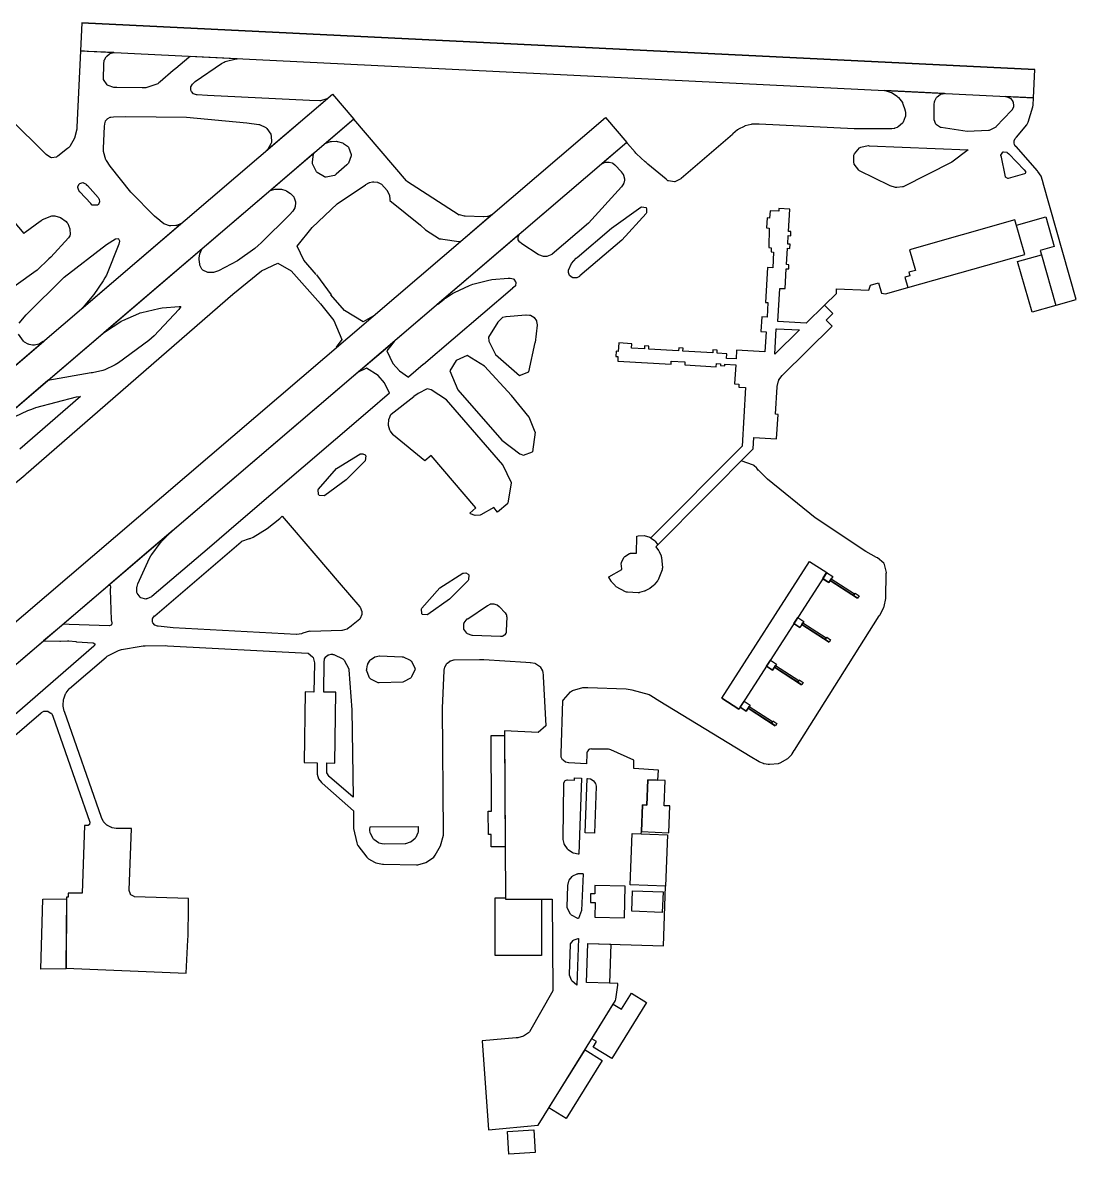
# Model space of a CAD drawing. Extents: x -81.8748 to -81.8309, y 45.5519 to 45.5814.
# Drawn here: x -81.85633 to -81.83088, y 45.55395 to 45.58142 of the extents above; entities that cross this region are included whole.
import ezdxf

# ---------------------------------------------------------------- set-up
doc = ezdxf.new("R2010")
doc.units = 0
doc.header["$MEASUREMENT"] = 0
for name, color, linetype in [('runway', 90, 'Continuous'), ('taxiway', 130, 'Continuous'), ('term', 7, 'Continuous')]:
    doc.layers.add(name, color=color, linetype=linetype)

msp = doc.modelspace()

# ---------------------------------------------------------------- linework, layer by layer
msp.add_line((-81.838215, 45.565768), (-81.838168, 45.565842))
at = {"layer": 'runway'}
for p, q in [((-81.854902, 45.581418), (-81.831876, 45.580285)), ((-81.848333, 45.579085), (-81.874317, 45.556866)), ((-81.841735, 45.578523), (-81.870479, 45.553945))]:
    msp.add_line(p, q, dxfattribs=at)
for points in [[(-81.854902, 45.581418), (-81.854936, 45.580735), (-81.831909, 45.579602), (-81.831876, 45.580285)], [(-81.874317, 45.556866), (-81.874831, 45.557469), (-81.848848, 45.579688), (-81.848333, 45.579085)], [(-81.870479, 45.553946), (-81.870994, 45.554547), (-81.84225, 45.579126), (-81.841736, 45.578524)]]:
    msp.add_lwpolyline(points, close=True, dxfattribs=at)
at = {"layer": 'taxiway'}
for p, q in [((-81.847059, 45.577595), (-81.845784, 45.576777)), ((-81.843949, 45.571525), (-81.844017, 45.571043))]:
    msp.add_line(p, q, dxfattribs=at)
for points in [[(-81.856414, 45.574157), (-81.856248, 45.574356), (-81.855332, 45.575267), (-81.854308, 45.576054), (-81.854089, 45.576192), (-81.854084, 45.576196), (-81.854028, 45.576202), (-81.854023, 45.576199), (-81.854017, 45.576196), (-81.85399, 45.576146), (-81.853991, 45.57614), (-81.85401, 45.576063), (-81.854305, 45.57532), (-81.854346, 45.575249), (-81.854385, 45.575179), (-81.854612, 45.574847), (-81.854872, 45.574544), (-81.854928, 45.574488), (-81.854928, 45.574488), (-81.852494, 45.57657), (-81.852503, 45.576564), (-81.85261, 45.57652), (-81.852622, 45.576517), (-81.852634, 45.576514), (-81.852757, 45.576509), (-81.85277, 45.57651), (-81.852782, 45.576512), (-81.8529, 45.576549), (-81.852911, 45.576555), (-81.852922, 45.576561), (-81.853014, 45.57663), (-81.853022, 45.576638), (-81.853146, 45.576743), (-81.853718, 45.577319), (-81.854221, 45.577955), (-81.854311, 45.57809), (-81.854322, 45.578107), (-81.854378, 45.578307), (-81.854377, 45.578328), (-81.854377, 45.578381), (-81.854355, 45.578916), (-81.854351, 45.57897), (-81.85435, 45.578975), (-81.854335, 45.579035), (-81.854332, 45.579041), (-81.854329, 45.579046), (-81.854286, 45.579098), (-81.854281, 45.579102), (-81.854275, 45.579107), (-81.854215, 45.579136), (-81.854209, 45.579138), (-81.854202, 45.579139), (-81.854142, 45.579141), (-81.854136, 45.57914), (-81.853843, 45.579154), (-81.852377, 45.579135), (-81.850917, 45.579002), (-81.850626, 45.578958), (-81.850609, 45.578956), (-81.850457, 45.578885), (-81.850444, 45.578873), (-81.850431, 45.578863), (-81.850339, 45.578723), (-81.850334, 45.578707), (-81.850329, 45.578691), (-81.850324, 45.578524), (-81.850329, 45.578507), (-81.850333, 45.57849), (-81.850418, 45.578345), (-81.85043, 45.578334), (-81.85043, 45.578334), (-81.848969, 45.579584), (-81.848969, 45.579584), (-81.848982, 45.579575), (-81.849137, 45.57953), (-81.849153, 45.579531), (-81.8494, 45.579539), (-81.851867, 45.57966), (-81.852113, 45.579676), (-81.85213, 45.579676), (-81.852202, 45.579702), (-81.852255, 45.579758), (-81.85226, 45.579773), (-81.852266, 45.579788), (-81.852267, 45.579865), (-81.852232, 45.579933), (-81.85222, 45.579944), (-81.852162, 45.579995), (-81.851532, 45.580432), (-81.851465, 45.580468), (-81.85144, 45.58048), (-81.851178, 45.580548), (-81.851151, 45.580549), (-81.851151, 45.580549), (-81.852286, 45.580605), (-81.852318, 45.580579), (-81.852636, 45.580315), (-81.852667, 45.580288), (-81.852699, 45.580261), (-81.853012, 45.579991), (-81.853043, 45.579964), (-81.853068, 45.579945), (-81.853356, 45.579842), (-81.853387, 45.579841), (-81.853448, 45.579842), (-81.854054, 45.579853), (-81.854114, 45.579854), (-81.854129, 45.579854), (-81.854269, 45.579903), (-81.854281, 45.579912), (-81.854293, 45.579921), (-81.854376, 45.580043), (-81.85438, 45.580057), (-81.85438, 45.580087), (-81.854375, 45.580383), (-81.854374, 45.580412), (-81.854374, 45.58042), (-81.854364, 45.580503), (-81.854362, 45.580511), (-81.854359, 45.58052), (-81.854315, 45.580597), (-81.854309, 45.580604), (-81.854303, 45.580611), (-81.854232, 45.580666), (-81.854224, 45.580669), (-81.854216, 45.580673), (-81.854136, 45.580695), (-81.854128, 45.580695), (-81.854128, 45.580695), (-81.85474, 45.580725), (-81.854936, 45.580735), (-81.855027, 45.578893), (-81.855027, 45.578847), (-81.85508, 45.578626), (-81.855194, 45.578428), (-81.855225, 45.578394), (-81.855248, 45.578375), (-81.855482, 45.578191), (-81.855505, 45.578173), (-81.855517, 45.578168), (-81.85564, 45.578156), (-81.855652, 45.578159), (-81.855664, 45.578162), (-81.855765, 45.578234), (-81.855772, 45.578245), (-81.856645, 45.579105)], [(-81.831361, 45.574589), (-81.830876, 45.574726), (-81.831673, 45.577537), (-81.831675, 45.577551), (-81.831712, 45.577684), (-81.831718, 45.577697), (-81.831724, 45.57771), (-81.831801, 45.577825), (-81.831811, 45.577835), (-81.83233, 45.578424), (-81.832333, 45.578427), (-81.832361, 45.578461), (-81.832364, 45.578465), (-81.832366, 45.57847), (-81.832379, 45.578517), (-81.83238, 45.578522), (-81.83238, 45.578527), (-81.832373, 45.578574), (-81.832372, 45.578579), (-81.832371, 45.578583), (-81.832348, 45.578622), (-81.832346, 45.578624), (-81.832316, 45.57865), (-81.832073, 45.57895), (-81.832054, 45.578984), (-81.832036, 45.579018), (-81.831922, 45.579387), (-81.831918, 45.579426), (-81.831909, 45.579602), (-81.832455, 45.579629), (-81.832584, 45.579635), (-81.832575, 45.579635), (-81.832485, 45.579604), (-81.832477, 45.579598), (-81.832468, 45.579593), (-81.832408, 45.579518), (-81.832405, 45.579509), (-81.832401, 45.579501), (-81.832389, 45.579406), (-81.832391, 45.579396), (-81.832393, 45.579386), (-81.832434, 45.5793), (-81.83244, 45.579293), (-81.832812, 45.578907), (-81.832823, 45.578892), (-81.832978, 45.578812), (-81.832997, 45.578811), (-81.83351, 45.578793), (-81.834144, 45.578886), (-81.834154, 45.578889), (-81.834252, 45.578949), (-81.83426, 45.578958), (-81.834267, 45.578968), (-81.83431, 45.579074), (-81.834311, 45.579085), (-81.834309, 45.579428), (-81.83431, 45.579435), (-81.8343, 45.579517), (-81.834297, 45.579525), (-81.834294, 45.579534), (-81.83425, 45.579612), (-81.834244, 45.579619), (-81.834238, 45.579627), (-81.834165, 45.579681), (-81.834157, 45.579684), (-81.834149, 45.579688), (-81.834069, 45.579708), (-81.834061, 45.579708), (-81.834061, 45.579708), (-81.835509, 45.579779), (-81.835509, 45.579779), (-81.835495, 45.579778), (-81.835352, 45.579735), (-81.835338, 45.579728), (-81.835324, 45.579722), (-81.835195, 45.579633), (-81.835184, 45.579621), (-81.835173, 45.579611), (-81.835078, 45.579486), (-81.835071, 45.579472), (-81.835064, 45.579458), (-81.835017, 45.579317), (-81.835014, 45.579302), (-81.835013, 45.579297), (-81.835002, 45.579238), (-81.835002, 45.579232), (-81.835001, 45.579225), (-81.835004, 45.57916), (-81.835005, 45.579153), (-81.835007, 45.57914), (-81.835059, 45.579011), (-81.835068, 45.578999), (-81.835076, 45.578987), (-81.835183, 45.578898), (-81.835196, 45.578892), (-81.835201, 45.578889), (-81.835263, 45.578867), (-81.835269, 45.578865), (-81.835275, 45.578864), (-81.835335, 45.578856), (-81.835341, 45.578855), (-81.836239, 45.578852), (-81.838541, 45.578965), (-81.838555, 45.578966), (-81.8387, 45.578964), (-81.838715, 45.578963), (-81.83873, 45.578961), (-81.838875, 45.578923), (-81.838889, 45.578917), (-81.838903, 45.578912), (-81.839035, 45.578843), (-81.839047, 45.578834), (-81.83906, 45.578826), (-81.83917, 45.57873), (-81.839179, 45.578719), (-81.840422, 45.577656), (-81.840432, 45.577645), (-81.840558, 45.577577), (-81.840572, 45.577575), (-81.840587, 45.577572), (-81.840728, 45.577594), (-81.840741, 45.5776), (-81.840787, 45.577634), (-81.841228, 45.578), (-81.841271, 45.578039), (-81.841292, 45.578057), (-81.841498, 45.578248), (-81.841517, 45.578268), (-81.841536, 45.578289), (-81.841719, 45.578502), (-81.841736, 45.578524), (-81.842331, 45.578015), (-81.842325, 45.578018), (-81.842262, 45.578044), (-81.842255, 45.578046), (-81.842248, 45.578047), (-81.842175, 45.578051), (-81.842168, 45.578049), (-81.842161, 45.578049), (-81.84209, 45.578028), (-81.842084, 45.578025), (-81.842077, 45.578022), (-81.842021, 45.577981), (-81.842017, 45.577977), (-81.841874, 45.577823), (-81.841869, 45.577818), (-81.84182, 45.57775), (-81.841816, 45.577742), (-81.841812, 45.577734), (-81.841792, 45.577647), (-81.841792, 45.577638), (-81.841791, 45.577612), (-81.841808, 45.57754), (-81.841812, 45.577532), (-81.841815, 45.577524), (-81.841861, 45.577455), (-81.841866, 45.577449), (-81.84266, 45.576571), (-81.843536, 45.575821), (-81.843548, 45.575813), (-81.843666, 45.575768), (-81.843705, 45.575768), (-81.843748, 45.575767), (-81.843863, 45.575809), (-81.843876, 45.575817), (-81.844275, 45.576076), (-81.844279, 45.576078), (-81.844322, 45.57611), (-81.844326, 45.576114), (-81.84433, 45.576119), (-81.844357, 45.576172), (-81.844359, 45.576177), (-81.84436, 45.576184), (-81.844359, 45.576244), (-81.844358, 45.57625), (-81.844356, 45.576255), (-81.844333, 45.576303), (-81.84433, 45.576306), (-81.845561, 45.575254), (-81.846318, 45.574606), (-81.846303, 45.574619), (-81.846149, 45.574739), (-81.846132, 45.574751), (-81.846116, 45.574762), (-81.845949, 45.574871), (-81.845932, 45.574881), (-81.845898, 45.574901), (-81.845535, 45.57507), (-81.845498, 45.575084), (-81.84546, 45.575098), (-81.845072, 45.575199), (-81.845033, 45.575206), (-81.844993, 45.575213), (-81.844599, 45.575243), (-81.84456, 45.575243), (-81.844552, 45.575244), (-81.844477, 45.575225), (-81.844471, 45.575221), (-81.844464, 45.575216), (-81.844422, 45.575153), (-81.84442, 45.575145), (-81.844418, 45.575138), (-81.844429, 45.575062), (-81.844433, 45.575055), (-81.844436, 45.575048), (-81.844494, 45.574998), (-81.844501, 45.574995), (-81.846652, 45.573156), (-81.846653, 45.573156), (-81.847008, 45.572852)], [(-81.847059, 45.577595), (-81.848333, 45.579085), (-81.849018, 45.578501), (-81.849007, 45.578506), (-81.848896, 45.578545), (-81.848883, 45.578547), (-81.848871, 45.578549), (-81.848747, 45.578552), (-81.848735, 45.57855), (-81.848722, 45.578549), (-81.848603, 45.578512), (-81.848592, 45.578506), (-81.848581, 45.578501), (-81.848485, 45.578432), (-81.848477, 45.578424), (-81.848463, 45.57841), (-81.848394, 45.578236), (-81.848394, 45.578217), (-81.848394, 45.578198), (-81.848463, 45.578023), (-81.848476, 45.578009), (-81.848501, 45.577985), (-81.848755, 45.577759), (-81.848782, 45.577737), (-81.8488, 45.577726), (-81.849, 45.577686), (-81.849021, 45.577689), (-81.849042, 45.577692), (-81.849218, 45.577796), (-81.849231, 45.577812), (-81.849244, 45.577827), (-81.849327, 45.578008), (-81.849329, 45.578028), (-81.849332, 45.578048), (-81.849303, 45.578246), (-81.849295, 45.578264), (-81.850353, 45.577358), (-81.850344, 45.577363), (-81.85024, 45.577393), (-81.850229, 45.577394), (-81.850218, 45.577396), (-81.850105, 45.577396), (-81.850094, 45.577394), (-81.850082, 45.577392), (-81.849975, 45.57736), (-81.849965, 45.577355), (-81.849954, 45.57735), (-81.849864, 45.577291), (-81.849856, 45.577284), (-81.849849, 45.577278), (-81.849785, 45.577207), (-81.84978, 45.577198), (-81.849775, 45.577189), (-81.849743, 45.577091), (-81.849743, 45.57708), (-81.849741, 45.577069), (-81.849752, 45.576966), (-81.849755, 45.576956), (-81.849758, 45.576946), (-81.849806, 45.576863), (-81.849812, 45.576856), (-81.849875, 45.576782), (-81.85057, 45.576097), (-81.850646, 45.576034), (-81.850722, 45.575964), (-81.85114, 45.575659), (-81.851599, 45.575422), (-81.851697, 45.575385), (-81.851723, 45.575377), (-81.851857, 45.575379), (-81.851977, 45.575436), (-81.851997, 45.575454), (-81.852003, 45.575463), (-81.85205, 45.57556), (-81.852053, 45.575571), (-81.852056, 45.575582), (-81.852071, 45.575693), (-81.852071, 45.575704), (-81.852072, 45.575738), (-81.852054, 45.575827), (-81.852051, 45.575838), (-81.852048, 45.575849), (-81.852001, 45.575945), (-81.851995, 45.575954), (-81.854363, 45.573929), (-81.854363, 45.573929), (-81.854331, 45.573954), (-81.853987, 45.574181), (-81.853951, 45.574201), (-81.853914, 45.574221), (-81.85353, 45.574388), (-81.853491, 45.574402), (-81.853451, 45.574415), (-81.853045, 45.574514), (-81.853004, 45.57452), (-81.852963, 45.574527), (-81.852552, 45.574556), (-81.852511, 45.574555), (-81.852563, 45.574486), (-81.853154, 45.573851), (-81.85322, 45.573794), (-81.853287, 45.573733), (-81.854019, 45.573196), (-81.854097, 45.57315), (-81.854118, 45.573137), (-81.85435, 45.573027), (-81.854375, 45.573018), (-81.854399, 45.57301), (-81.854649, 45.572955), (-81.854674, 45.572952), (-81.855722, 45.572767), (-81.857192, 45.57151)], [(-81.858149, 45.57851), (-81.856306, 45.576327), (-81.85627, 45.576354), (-81.85591, 45.57662), (-81.855873, 45.576646), (-81.855854, 45.576661), (-81.855631, 45.576749), (-81.855607, 45.576752), (-81.855559, 45.576752), (-81.855416, 45.576709), (-81.855283, 45.576612), (-81.855263, 45.576586), (-81.855245, 45.576564), (-81.85519, 45.576435), (-81.855184, 45.576295), (-81.85519, 45.576267), (-81.855227, 45.576217), (-81.855651, 45.575755), (-81.855699, 45.575713), (-81.855721, 45.57569), (-81.85596, 45.575461), (-81.855984, 45.575439), (-81.856062, 45.575379), (-81.856857, 45.574807)], [(-81.849241, 45.575329), (-81.849241, 45.575329), (-81.849539, 45.575678), (-81.849701, 45.57602), (-81.84934, 45.57647), (-81.848736, 45.577037), (-81.848049, 45.5775), (-81.848042, 45.577506), (-81.84797, 45.577549), (-81.847962, 45.577552), (-81.847953, 45.577555), (-81.847881, 45.577573), (-81.847856, 45.577573), (-81.847847, 45.577574), (-81.847759, 45.577561), (-81.84775, 45.577558), (-81.847742, 45.577556), (-81.847666, 45.577517), (-81.847659, 45.577512), (-81.847528, 45.577366), (-81.847522, 45.577358), (-81.847478, 45.577267), (-81.847475, 45.577257), (-81.847472, 45.577247), (-81.84746, 45.577142), (-81.84746, 45.577131), (-81.847461, 45.57712), (-81.847461, 45.57712)], [(-81.847461, 45.57712), (-81.846721, 45.576526)], [(-81.846721, 45.576526), (-81.846602, 45.576416), (-81.846262, 45.576198), (-81.846223, 45.576194), (-81.846184, 45.57619), (-81.845796, 45.576134), (-81.845758, 45.576127), (-81.844994, 45.576779), (-81.844994, 45.576779), (-81.845001, 45.576774), (-81.845083, 45.576736), (-81.845092, 45.576734), (-81.845101, 45.576731), (-81.845191, 45.576723), (-81.8452, 45.576723), (-81.845642, 45.576742), (-81.845654, 45.576742), (-81.84578, 45.576775), (-81.845784, 45.576777)], [(-81.832323, 45.576524), (-81.831615, 45.576725), (-81.831412, 45.57601), (-81.831747, 45.575915), (-81.831718, 45.57581)], [(-81.856553, 45.570256), (-81.856275, 45.570493), (-81.856247, 45.570516), (-81.851258, 45.574856), (-81.850559, 45.575417), (-81.85017, 45.575604), (-81.849845, 45.575422), (-81.849139, 45.574621)], [(-81.849237, 45.575323), (-81.848882, 45.574843)], [(-81.836961, 45.574594), (-81.83667, 45.574876), (-81.836671, 45.574986), (-81.835885, 45.574952), (-81.835848, 45.575073), (-81.835653, 45.575129), (-81.835582, 45.574878), (-81.835488, 45.574861), (-81.834948, 45.575015)], [(-81.849139, 45.574622), (-81.848817, 45.574224), (-81.848622, 45.573763), (-81.848759, 45.573577), (-81.848751, 45.573586)], [(-81.847881, 45.574317), (-81.848107, 45.574185), (-81.848557, 45.57446), (-81.848884, 45.574843)], [(-81.844733, 45.574297), (-81.844854, 45.574182), (-81.845075, 45.57382), (-81.845072, 45.573721), (-81.84491, 45.573396), (-81.844331, 45.572889), (-81.844101, 45.572976), (-81.84395, 45.573685)], [(-81.844733, 45.574297), (-81.844657, 45.574314), (-81.844651, 45.574315), (-81.844175, 45.574358), (-81.844167, 45.574359), (-81.844083, 45.574353), (-81.844075, 45.57435), (-81.844066, 45.574347), (-81.843986, 45.574302), (-81.843979, 45.574295), (-81.843972, 45.574289), (-81.843921, 45.574213), (-81.843918, 45.574204), (-81.843915, 45.574196), (-81.843903, 45.574114), (-81.843904, 45.574106), (-81.843949, 45.573685)], [(-81.858095, 45.57178), (-81.856059, 45.573522), (-81.855831, 45.573716), (-81.855838, 45.573709), (-81.855925, 45.573657), (-81.855935, 45.573653), (-81.855945, 45.573649), (-81.856051, 45.573628), (-81.856062, 45.573627), (-81.856094, 45.573627), (-81.856179, 45.573643), (-81.85619, 45.573646), (-81.8562, 45.57365), (-81.85629, 45.573698), (-81.856298, 45.573705), (-81.856315, 45.573717), (-81.85643, 45.57389)], [(-81.847467, 45.57246), (-81.847589, 45.572716), (-81.847744, 45.572892), (-81.848024, 45.57307), (-81.848239, 45.57296), (-81.847358, 45.573713), (-81.847533, 45.573488), (-81.847388, 45.573185), (-81.847229, 45.573), (-81.847008, 45.572852)], [(-81.843949, 45.571525), (-81.844095, 45.571883), (-81.844525, 45.572411), (-81.845176, 45.573118), (-81.845596, 45.573374), (-81.845862, 45.57325), (-81.846014, 45.573003), (-81.845815, 45.572541), (-81.844759, 45.571324), (-81.844324, 45.570999), (-81.844229, 45.570965), (-81.844017, 45.571043)], [(-81.847467, 45.57246), (-81.847991, 45.572012), (-81.85112, 45.569336), (-81.85182, 45.568737), (-81.853213, 45.567545), (-81.853222, 45.567537), (-81.853334, 45.56749), (-81.853347, 45.567489), (-81.853359, 45.567488), (-81.853475, 45.567519), (-81.853485, 45.567526), (-81.853496, 45.567533), (-81.853568, 45.56763), (-81.853572, 45.567642), (-81.853576, 45.567654), (-81.853574, 45.567775), (-81.853569, 45.567787), (-81.853551, 45.567852), (-81.853271, 45.568476), (-81.853234, 45.568534), (-81.853215, 45.568563), (-81.853009, 45.568838), (-81.852987, 45.568864), (-81.852976, 45.568877), (-81.852859, 45.569002), (-81.852846, 45.569014), (-81.852834, 45.569026), (-81.85271, 45.56914), (-81.852697, 45.56915), (-81.85334, 45.568602), (-81.854257, 45.567817), (-81.854256, 45.567818), (-81.854244, 45.567822), (-81.85424, 45.567822), (-81.854238, 45.567822), (-81.854222, 45.567817), (-81.854221, 45.567816), (-81.854219, 45.567814), (-81.854207, 45.567785), (-81.854208, 45.567781), (-81.854217, 45.567709), (-81.854191, 45.566983), (-81.854178, 45.566912), (-81.854176, 45.566908), (-81.854188, 45.566862), (-81.854192, 45.566857), (-81.854195, 45.566853), (-81.85424, 45.566837), (-81.854244, 45.566837), (-81.855211, 45.566873), (-81.855349, 45.566883), (-81.855828, 45.566474), (-81.855432, 45.566473), (-81.855416, 45.566473), (-81.855249, 45.566475), (-81.855233, 45.566474), (-81.855216, 45.566474), (-81.855051, 45.56646), (-81.855035, 45.566457), (-81.854631, 45.56643), (-81.854627, 45.56643), (-81.854593, 45.566401), (-81.854591, 45.566397), (-81.85459, 45.566392), (-81.854608, 45.566352), (-81.854612, 45.566349), (-81.858929, 45.562602)], [(-81.856671, 45.571824), (-81.85621, 45.572041), (-81.856114, 45.572078), (-81.856018, 45.572115), (-81.855035, 45.572373), (-81.854935, 45.572387), (-81.8564, 45.571107)], [(-81.844612, 45.569795), (-81.844862, 45.56959), (-81.844948, 45.569701), (-81.845259, 45.569525), (-81.845282, 45.569515), (-81.845401, 45.569504), (-81.845513, 45.569545), (-81.845532, 45.569561), (-81.84538, 45.569692), (-81.846459, 45.570956), (-81.846613, 45.570825), (-81.847373, 45.57145), (-81.847381, 45.571457), (-81.847447, 45.571546), (-81.847453, 45.571556), (-81.847458, 45.571567), (-81.847492, 45.57168), (-81.847494, 45.571692), (-81.847495, 45.571704), (-81.847487, 45.571821), (-81.847484, 45.571832), (-81.847481, 45.571844), (-81.847439, 45.571946), (-81.847433, 45.571955), (-81.846882, 45.572381)], [(-81.844602, 45.569802), (-81.844519, 45.570293), (-81.844729, 45.570734), (-81.846096, 45.572299), (-81.84646, 45.572546), (-81.846556, 45.572565), (-81.846778, 45.572457), (-81.846882, 45.572381)], [(-81.852335, 45.559338), (-81.852327, 45.560035), (-81.852327, 45.560041), (-81.852328, 45.560248), (-81.853629, 45.560293), (-81.853638, 45.560294), (-81.853719, 45.56034), (-81.853725, 45.560347), (-81.853731, 45.560354), (-81.85376, 45.560442), (-81.853759, 45.560452), (-81.853701, 45.56194), (-81.854068, 45.561942), (-81.854077, 45.561943), (-81.854172, 45.56196), (-81.854181, 45.561963), (-81.85419, 45.561967), (-81.85428, 45.562013), (-81.854288, 45.562019), (-81.854296, 45.562025), (-81.854368, 45.562095), (-81.854374, 45.562103), (-81.85438, 45.562111), (-81.854427, 45.562195), (-81.85443, 45.562203), (-81.855323, 45.564769), (-81.855327, 45.56478), (-81.855354, 45.564899), (-81.855355, 45.564912), (-81.855356, 45.564924), (-81.855347, 45.565051), (-81.855344, 45.565063), (-81.855342, 45.565076), (-81.855296, 45.565195), (-81.85529, 45.565206), (-81.855284, 45.565218), (-81.85521, 45.565315), (-81.855202, 45.565323), (-81.854312, 45.566084), (-81.854288, 45.566104), (-81.854021, 45.566245), (-81.853992, 45.566253), (-81.853945, 45.566266), (-81.853468, 45.566351), (-81.853419, 45.566355), (-81.853371, 45.56636), (-81.852885, 45.566363), (-81.852837, 45.566359), (-81.849444, 45.566182), (-81.849431, 45.566177), (-81.849332, 45.566093), (-81.849324, 45.566082), (-81.849317, 45.566071), (-81.849283, 45.565944), (-81.849284, 45.565931), (-81.849294, 45.56524), (-81.849504, 45.565243), (-81.849528, 45.563533), (-81.849217, 45.563529), (-81.84922, 45.563279), (-81.849221, 45.563255), (-81.849189, 45.563142), (-81.849115, 45.563051), (-81.849095, 45.563037), (-81.848343, 45.562368), (-81.848338, 45.561974), (-81.848337, 45.561938), (-81.848262, 45.561593), (-81.848247, 45.56156), (-81.848232, 45.561528), (-81.848021, 45.561245), (-81.847994, 45.561221), (-81.847981, 45.56121), (-81.847834, 45.561125), (-81.847818, 45.561119), (-81.847802, 45.561112), (-81.847635, 45.561077), (-81.847618, 45.561076), (-81.846821, 45.561059), (-81.846781, 45.561062), (-81.846593, 45.561117), (-81.846429, 45.561223), (-81.846401, 45.561251), (-81.846367, 45.561293), (-81.846237, 45.561524), (-81.846166, 45.56178), (-81.846161, 45.561833), (-81.846189, 45.564851), (-81.846152, 45.565761), (-81.846151, 45.565768), (-81.846133, 45.565844), (-81.84613, 45.565851), (-81.846126, 45.565859), (-81.846081, 45.565928), (-81.846075, 45.565934), (-81.846069, 45.56594), (-81.846001, 45.56599), (-81.845994, 45.565993), (-81.845987, 45.565997), (-81.845912, 45.56602), (-81.845905, 45.56602), (-81.845294, 45.566026), (-81.845192, 45.566024), (-81.844175, 45.565961), (-81.844074, 45.565951), (-81.844065, 45.565951), (-81.843962, 45.565935), (-81.843952, 45.565931), (-81.843942, 45.565927), (-81.843848, 45.565864), (-81.84384, 45.565856), (-81.843831, 45.565848), (-81.843774, 45.565751), (-81.84377, 45.56574), (-81.843767, 45.56573), (-81.843755, 45.565628), (-81.843756, 45.565618), (-81.843696, 45.564424), (-81.843879, 45.564259), (-81.84469, 45.5643), (-81.844664, 45.560232), (-81.843543, 45.560232), (-81.843524, 45.558017), (-81.844086, 45.557028), (-81.844107, 45.557005), (-81.844233, 45.556922), (-81.844365, 45.556883), (-81.84441, 45.556882), (-81.845231, 45.556809), (-81.845077, 45.55466), (-81.843877, 45.554767), (-81.842005, 45.557786), (-81.841997, 45.557818), (-81.841953, 45.558151), (-81.841953, 45.558184), (-81.841952, 45.558197), (-81.842153, 45.558203), (-81.842708, 45.558222), (-81.842675, 45.559164), (-81.840852, 45.559101), (-81.840803, 45.560546), (-81.841651, 45.560577), (-81.841604, 45.561823), (-81.841386, 45.561814), (-81.841383, 45.561866), (-81.841359, 45.562512), (-81.841254, 45.562508), (-81.841231, 45.563117), (-81.840987, 45.563108), (-81.840971, 45.563352), (-81.841568, 45.563388), (-81.841564, 45.563589), (-81.842118, 45.563839), (-81.84212, 45.563841), (-81.842144, 45.563852), (-81.842147, 45.563853), (-81.842149, 45.563854), (-81.842175, 45.56386), (-81.842178, 45.56386), (-81.842582, 45.563862), (-81.842585, 45.563863), (-81.842623, 45.563859), (-81.842627, 45.563857), (-81.842631, 45.563856), (-81.842667, 45.563834), (-81.84267, 45.563831), (-81.842673, 45.563828), (-81.842695, 45.563791), (-81.842696, 45.563787), (-81.842698, 45.563783), (-81.842701, 45.563745), (-81.842701, 45.563742), (-81.842712, 45.563508), (-81.843139, 45.563527), (-81.843144, 45.563527), (-81.843208, 45.563542), (-81.843214, 45.563544), (-81.843221, 45.563548), (-81.843277, 45.563592), (-81.843282, 45.563598), (-81.843287, 45.563604), (-81.843318, 45.563669), (-81.84332, 45.563676), (-81.843321, 45.563682), (-81.843322, 45.563748), (-81.843321, 45.563753), (-81.843281, 45.565025), (-81.843269, 45.565049), (-81.843094, 45.565247), (-81.843072, 45.565261), (-81.843049, 45.565276), (-81.842795, 45.56535), (-81.842768, 45.56535), (-81.842675, 45.565353), (-81.841749, 45.565313), (-81.841657, 45.565302), (-81.841614, 45.565295), (-81.841193, 45.565176), (-81.841153, 45.565159), (-81.840937, 45.565022), (-81.838757, 45.563688), (-81.838538, 45.563558), (-81.838529, 45.563553), (-81.838439, 45.563518), (-81.838429, 45.563515), (-81.83842, 45.563513), (-81.838319, 45.563494), (-81.838309, 45.563493), (-81.838288, 45.563492), (-81.838074, 45.563515), (-81.838054, 45.563522), (-81.838032, 45.563529), (-81.837846, 45.563636), (-81.83783, 45.563649), (-81.837822, 45.563656), (-81.837752, 45.563731), (-81.837746, 45.563739), (-81.83774, 45.563747), (-81.837688, 45.563829), (-81.837684, 45.563836), (-81.835638, 45.567083), (-81.835626, 45.567098), (-81.835531, 45.56727), (-81.835524, 45.567289), (-81.835517, 45.567307), (-81.835475, 45.567499), (-81.835474, 45.567518), (-81.835467, 45.568108), (-81.835464, 45.568128), (-81.835507, 45.568321), (-81.835518, 45.568338), (-81.835529, 45.568356), (-81.835681, 45.568483), (-81.835701, 45.56849), (-81.835958, 45.568635), (-81.837188, 45.569454), (-81.838333, 45.570389), (-81.838548, 45.570593), (-81.838551, 45.570598), (-81.83859, 45.570651), (-81.838595, 45.570656), (-81.8386, 45.570661), (-81.838655, 45.570708), (-81.838661, 45.570712), (-81.838674, 45.57072), (-81.838972, 45.570827)], [(-81.857571, 45.563298), (-81.855887, 45.564738), (-81.855882, 45.564742), (-81.855821, 45.564774), (-81.855814, 45.564776), (-81.855807, 45.564778), (-81.85573, 45.564777), (-81.855722, 45.564774), (-81.855714, 45.564772), (-81.855649, 45.564731), (-81.855644, 45.564726), (-81.855638, 45.56472), (-81.855605, 45.564661), (-81.855603, 45.564655), (-81.854711, 45.56209), (-81.85471, 45.562087), (-81.854716, 45.562049), (-81.854718, 45.562045), (-81.85472, 45.562041), (-81.854748, 45.562015), (-81.854752, 45.562013), (-81.854838, 45.562012), (-81.854897, 45.560379), (-81.855231, 45.560376), (-81.85523, 45.560279), (-81.855278, 45.560279), (-81.855287, 45.558566), (-81.852379, 45.55844), (-81.852344, 45.559247), (-81.852344, 45.559255), (-81.852335, 45.559337), (-81.852335, 45.559343)]]:
    msp.add_lwpolyline(points, dxfattribs=at)
for points in [[(-81.835883, 45.578446), (-81.833488, 45.578346), (-81.833879, 45.578044), (-81.835059, 45.577455), (-81.835072, 45.577451), (-81.835211, 45.577434), (-81.835226, 45.577434), (-81.83524, 45.577436), (-81.835375, 45.577474), (-81.835388, 45.57748), (-81.836113, 45.577841), (-81.836128, 45.577851), (-81.83624, 45.577997), (-81.836246, 45.578015), (-81.836252, 45.578033), (-81.836249, 45.578217), (-81.836242, 45.578235), (-81.836235, 45.578253), (-81.836116, 45.578395), (-81.8361, 45.578404), (-81.836084, 45.578414), (-81.835902, 45.578449), (-81.835883, 45.578446)], [(-81.832589, 45.577693), (-81.832597, 45.577736), (-81.832686, 45.578168), (-81.832696, 45.578211), (-81.832696, 45.57822), (-81.832653, 45.578293), (-81.832645, 45.578297), (-81.832637, 45.578301), (-81.832552, 45.578291), (-81.832545, 45.578285), (-81.832503, 45.578252), (-81.832137, 45.577865), (-81.832106, 45.577821), (-81.832105, 45.577819), (-81.832101, 45.57779), (-81.832102, 45.577787), (-81.832103, 45.577786), (-81.832111, 45.577773), (-81.832112, 45.577771), (-81.832113, 45.57777), (-81.832125, 45.577763), (-81.832126, 45.577762), (-81.83252, 45.577651), (-81.832528, 45.577649), (-81.832587, 45.577685), (-81.832589, 45.577693)], [(-81.854796, 45.57751), (-81.854768, 45.577482), (-81.854512, 45.577193), (-81.854489, 45.577162), (-81.854481, 45.577151), (-81.854476, 45.577086), (-81.854504, 45.577028), (-81.854515, 45.577019), (-81.854526, 45.57701), (-81.85465, 45.577011), (-81.854661, 45.577019), (-81.854688, 45.577047), (-81.854948, 45.57733), (-81.854973, 45.57736), (-81.854978, 45.577366), (-81.855002, 45.577438), (-81.855001, 45.577446), (-81.855, 45.577454), (-81.854965, 45.577521), (-81.85496, 45.577526), (-81.854954, 45.57753), (-81.854883, 45.577553), (-81.854875, 45.577552), (-81.854866, 45.577551), (-81.8548, 45.577515), (-81.854796, 45.57751)], [(-81.843148, 45.575403), (-81.843143, 45.575438), (-81.843076, 45.575596), (-81.842963, 45.575726), (-81.842934, 45.575746), (-81.842108, 45.576451), (-81.841394, 45.576962), (-81.841383, 45.576969), (-81.841271, 45.57695), (-81.841264, 45.576941), (-81.841256, 45.576931), (-81.841261, 45.576819), (-81.84127, 45.576809), (-81.841859, 45.576161), (-81.842867, 45.575299), (-81.842877, 45.575287), (-81.842947, 45.575249), (-81.843028, 45.575248), (-81.843043, 45.575253), (-81.843059, 45.575259), (-81.843119, 45.575312), (-81.843148, 45.57538), (-81.843148, 45.575403)], [(-81.846846, 45.576247)], [(-81.846845, 45.576247)], [(-81.846836, 45.576246)], [(-81.836961, 45.574594), (-81.836961, 45.574594)], [(-81.848063, 45.570819), (-81.848515, 45.570366), (-81.849036, 45.569991), (-81.849046, 45.569983), (-81.849166, 45.569994), (-81.849175, 45.570003), (-81.849184, 45.570013), (-81.849192, 45.570133), (-81.849184, 45.570144), (-81.84875, 45.570641), (-81.84819, 45.57099), (-81.848178, 45.570996), (-81.848116, 45.571001), (-81.848061, 45.57097), (-81.848053, 45.570959), (-81.848045, 45.570949), (-81.848054, 45.570829), (-81.848063, 45.570819)], [(-81.851054, 45.568871), (-81.851038, 45.568883), (-81.850854, 45.56895), (-81.850835, 45.56895), (-81.850763, 45.568984), (-81.850427, 45.569189), (-81.850121, 45.569435), (-81.850064, 45.569491), (-81.849249, 45.568538), (-81.848684, 45.567877), (-81.84819, 45.567299), (-81.848182, 45.567289), (-81.848138, 45.567187), (-81.848138, 45.567152), (-81.848138, 45.567115), (-81.84818, 45.567014), (-81.848188, 45.567004), (-81.848384, 45.566836), (-81.848392, 45.566828), (-81.848482, 45.566765), (-81.848493, 45.56676), (-81.848503, 45.566756), (-81.848611, 45.566729), (-81.848622, 45.566728), (-81.849384, 45.566706), (-81.849402, 45.566708), (-81.849567, 45.566664), (-81.849582, 45.566654), (-81.849592, 45.56665), (-81.849705, 45.566632), (-81.849716, 45.566632), (-81.852697, 45.566788), (-81.85306, 45.566828), (-81.853076, 45.566828), (-81.853143, 45.566856), (-81.85319, 45.566912), (-81.853194, 45.566927), (-81.853196, 45.566933), (-81.853197, 45.567007), (-81.853194, 45.567014), (-81.853192, 45.567022), (-81.853148, 45.567081), (-81.853142, 45.567085), (-81.851054, 45.568871)], [(-81.845569, 45.567939), (-81.846022, 45.567486), (-81.846542, 45.567111), (-81.846553, 45.567103), (-81.846672, 45.567114), (-81.846682, 45.567123), (-81.846691, 45.567133), (-81.846698, 45.567254), (-81.846689, 45.567264), (-81.846256, 45.567761), (-81.845696, 45.56811), (-81.845685, 45.568116), (-81.845622, 45.568121), (-81.845567, 45.56809), (-81.845559, 45.568079), (-81.845551, 45.568069), (-81.845559, 45.567949), (-81.845569, 45.567939)], [(-81.84558, 45.567012), (-81.845102, 45.567332), (-81.845097, 45.567335), (-81.84504, 45.567364), (-81.845034, 45.567366), (-81.845027, 45.567368), (-81.844959, 45.567373), (-81.844952, 45.567373), (-81.844945, 45.567372), (-81.84488, 45.567351), (-81.844875, 45.567347), (-81.844869, 45.567345), (-81.844819, 45.567305), (-81.844815, 45.5673), (-81.844675, 45.567155), (-81.844672, 45.567152), (-81.844649, 45.567114), (-81.844647, 45.56711), (-81.844646, 45.567105), (-81.844639, 45.567068), (-81.844638, 45.567056), (-81.844647, 45.566718), (-81.844647, 45.566714), (-81.844653, 45.56667), (-81.844655, 45.566665), (-81.844656, 45.566661), (-81.844684, 45.56662), (-81.844687, 45.566616), (-81.844691, 45.566613), (-81.844733, 45.566588), (-81.844738, 45.566586), (-81.844742, 45.566585), (-81.844787, 45.56658), (-81.844791, 45.56658), (-81.845464, 45.56661), (-81.845475, 45.56661), (-81.845585, 45.566647), (-81.845594, 45.566655), (-81.845604, 45.566662), (-81.84567, 45.566756), (-81.845673, 45.566767), (-81.845676, 45.566779), (-81.845672, 45.566894), (-81.845668, 45.566905), (-81.845663, 45.566916), (-81.84559, 45.567006), (-81.84558, 45.567012)], [(-81.848922, 45.56319), (-81.848931, 45.563198), (-81.848984, 45.563286), (-81.848984, 45.563315), (-81.848981, 45.563526), (-81.848793, 45.563524), (-81.848769, 45.565233), (-81.849058, 45.565237), (-81.849048, 45.565968), (-81.849048, 45.565973), (-81.849042, 45.566028), (-81.849041, 45.566034), (-81.849038, 45.56604), (-81.849008, 45.566093), (-81.849003, 45.566097), (-81.848999, 45.566102), (-81.848948, 45.566138), (-81.848943, 45.566139), (-81.848937, 45.566142), (-81.848883, 45.566152), (-81.848878, 45.566152), (-81.848868, 45.566152), (-81.848844, 45.566151), (-81.848841, 45.56615), (-81.848817, 45.566148), (-81.848601, 45.566045), (-81.848584, 45.566028), (-81.848566, 45.566011), (-81.848456, 45.5658), (-81.848452, 45.565775), (-81.848376, 45.564809), (-81.848347, 45.562699), (-81.848922, 45.56319)], [(-81.84715, 45.565481), (-81.84772, 45.565461), (-81.847741, 45.565463), (-81.847922, 45.565552), (-81.847936, 45.565567), (-81.84795, 45.565582), (-81.848022, 45.565772), (-81.848021, 45.565793), (-81.848021, 45.565803), (-81.848001, 45.565899), (-81.847997, 45.565908), (-81.847993, 45.565918), (-81.847936, 45.566007), (-81.847928, 45.566015), (-81.84792, 45.566023), (-81.847833, 45.566083), (-81.847823, 45.566087), (-81.847814, 45.566091), (-81.847717, 45.566113), (-81.847708, 45.566113), (-81.84716, 45.56609), (-81.847141, 45.566088), (-81.84697, 45.566009), (-81.846956, 45.565995), (-81.846942, 45.565982), (-81.846855, 45.565815), (-81.846852, 45.565796), (-81.846854, 45.565777), (-81.846934, 45.565604), (-81.846947, 45.565589), (-81.846961, 45.565575), (-81.84713, 45.565485), (-81.84715, 45.565481)], [(-81.843273, 45.561705), (-81.843254, 45.563034), (-81.843254, 45.56304), (-81.843235, 45.563091), (-81.843231, 45.563096), (-81.843226, 45.5631), (-81.843175, 45.563121), (-81.84317, 45.56312), (-81.842999, 45.563113), (-81.842998, 45.563162), (-81.842827, 45.563156), (-81.842897, 45.561317), (-81.842908, 45.561318), (-81.843024, 45.561344), (-81.843036, 45.561349), (-81.843048, 45.561354), (-81.843153, 45.561427), (-81.843162, 45.561436), (-81.843171, 45.561446), (-81.843241, 45.561553), (-81.843246, 45.561565), (-81.84325, 45.561577), (-81.843273, 45.561673), (-81.843273, 45.561705)], [(-81.842476, 45.562957), (-81.842519, 45.56183), (-81.842744, 45.561838), (-81.842695, 45.563151), (-81.842689, 45.563151), (-81.842625, 45.563143), (-81.842618, 45.563141), (-81.842612, 45.563138), (-81.842551, 45.563104), (-81.842546, 45.563099), (-81.84254, 45.563094), (-81.842499, 45.563038), (-81.842496, 45.563032), (-81.842493, 45.563026), (-81.842477, 45.562963), (-81.842476, 45.562957)], [(-81.847093, 45.561571), (-81.847579, 45.561566), (-81.847585, 45.561566), (-81.847644, 45.561569), (-81.84765, 45.56157), (-81.847656, 45.561572), (-81.847718, 45.56159), (-81.847725, 45.561592), (-81.847737, 45.561597), (-81.847849, 45.561676), (-81.847859, 45.561687), (-81.847868, 45.561698), (-81.847931, 45.56182), (-81.847934, 45.561833), (-81.847935, 45.56184), (-81.847944, 45.561903), (-81.847945, 45.561909), (-81.847945, 45.561928), (-81.847939, 45.561975), (-81.847939, 45.561981), (-81.846775, 45.56199), (-81.846773, 45.56198), (-81.846776, 45.561862), (-81.846779, 45.56185), (-81.846782, 45.561838), (-81.846835, 45.561723), (-81.846843, 45.561712), (-81.846851, 45.561702), (-81.846949, 45.561619), (-81.84696, 45.561612), (-81.84697, 45.561607), (-81.847082, 45.561572), (-81.847093, 45.561571)], [(-81.843178, 45.560044), (-81.843164, 45.560555), (-81.843163, 45.560565), (-81.843139, 45.560668), (-81.843134, 45.560678), (-81.84313, 45.560689), (-81.843056, 45.560781), (-81.843047, 45.560788), (-81.843037, 45.560796), (-81.842932, 45.560846), (-81.842921, 45.560848), (-81.842909, 45.560851), (-81.842803, 45.56085), (-81.842793, 45.560848), (-81.842827, 45.559957), (-81.842904, 45.559765), (-81.842921, 45.559768), (-81.843074, 45.559848), (-81.843086, 45.55986), (-81.843098, 45.559873), (-81.843175, 45.560026), (-81.843178, 45.560044)], [(-81.8429, 45.559284), (-81.842944, 45.558151), (-81.842955, 45.558158), (-81.843054, 45.55825), (-81.843062, 45.558262), (-81.84307, 45.558273), (-81.843117, 45.558399), (-81.843119, 45.558412), (-81.8431, 45.559144), (-81.843096, 45.559154), (-81.84303, 45.559237), (-81.843021, 45.559243), (-81.843011, 45.55925), (-81.84291, 45.559284), (-81.8429, 45.559284)]]:
    msp.add_lwpolyline(points, close=True, dxfattribs=at)
at = {"layer": 'term'}
for p, q in [((-81.837, 45.567979), (-81.836855, 45.567885)), ((-81.836855, 45.567885), (-81.836823, 45.567936)), ((-81.836823, 45.567936), (-81.83682, 45.567935)), ((-81.83682, 45.567935), (-81.836163, 45.567509)), ((-81.837697, 45.566893), (-81.837552, 45.566799)), ((-81.837505, 45.566872), (-81.837552, 45.566799)), ((-81.837504, 45.566872), (-81.836847, 45.566446)), ((-81.83836, 45.565862), (-81.838215, 45.565768)), ((-81.838168, 45.565842), (-81.837511, 45.565416)), ((-81.839442, 45.565095), (-81.839027, 45.564826)), ((-81.838998, 45.564871), (-81.838852, 45.564778)), ((-81.838852, 45.564778), (-81.838806, 45.56485)), ((-81.838806, 45.564851), (-81.838147, 45.564425)), ((-81.855846, 45.56023), (-81.855278, 45.560241))]:
    msp.add_line(p, q, dxfattribs=at)
for points in [[(-81.837398, 45.574159), (-81.838086, 45.5742), (-81.83804, 45.574997), (-81.837911, 45.57499), (-81.837883, 45.575473), (-81.837822, 45.575469), (-81.837817, 45.575569), (-81.837878, 45.575574), (-81.837855, 45.575966), (-81.837794, 45.575963), (-81.837787, 45.576064), (-81.837848, 45.576067), (-81.837836, 45.576274), (-81.837775, 45.57627), (-81.83777, 45.576371), (-81.837831, 45.576375), (-81.837799, 45.576912), (-81.83806, 45.576927), (-81.838064, 45.576861), (-81.838275, 45.576873), (-81.838284, 45.576696), (-81.838345, 45.576701), (-81.838359, 45.576458), (-81.838298, 45.576455), (-81.838305, 45.575982), (-81.838244, 45.575979), (-81.838249, 45.575878), (-81.838188, 45.575875), (-81.838211, 45.575491), (-81.838339, 45.5755), (-81.838388, 45.574659), (-81.838327, 45.574655), (-81.838348, 45.574303), (-81.838472, 45.57431), (-81.838494, 45.573957), (-81.838369, 45.57395)], [(-81.838369, 45.57395), (-81.838397, 45.573461), (-81.839083, 45.573501), (-81.839096, 45.573291), (-81.839323, 45.573304), (-81.839316, 45.573417), (-81.839555, 45.573432), (-81.839552, 45.573506), (-81.839654, 45.573513), (-81.839659, 45.573437), (-81.840381, 45.573479), (-81.840377, 45.573555), (-81.84048, 45.573561), (-81.840484, 45.573486), (-81.841207, 45.573527), (-81.841202, 45.573603), (-81.841306, 45.573609), (-81.84131, 45.573534), (-81.841623, 45.573552), (-81.841616, 45.573659), (-81.84193, 45.573677), (-81.841942, 45.573472), (-81.841989, 45.573476), (-81.841997, 45.57335), (-81.841949, 45.573347), (-81.841955, 45.57324), (-81.840666, 45.573165), (-81.840661, 45.573241), (-81.840331, 45.573221), (-81.840336, 45.573146), (-81.839575, 45.573102), (-81.839571, 45.573177), (-81.839468, 45.573171), (-81.83947, 45.573132), (-81.839367, 45.573126), (-81.839365, 45.573165), (-81.839104, 45.573149), (-81.839131, 45.572689), (-81.839028, 45.572683), (-81.839032, 45.572608), (-81.838865, 45.572598), (-81.838948, 45.571184), (-81.841154, 45.568966), (-81.841146, 45.568961), (-81.841068, 45.568901), (-81.841061, 45.568893), (-81.841053, 45.568887), (-81.840994, 45.568809), (-81.840989, 45.5688), (-81.838684, 45.571117), (-81.838668, 45.571392), (-81.838116, 45.57136), (-81.838081, 45.571952), (-81.838142, 45.571955), (-81.838103, 45.572615), (-81.838102, 45.572628), (-81.838071, 45.572758), (-81.838065, 45.57277), (-81.838059, 45.572783), (-81.837983, 45.572893), (-81.837974, 45.572903), (-81.836777, 45.574086), (-81.836915, 45.574226), (-81.836754, 45.574386), (-81.836961, 45.574594), (-81.837398, 45.574158)], [(-81.837564, 45.573991), (-81.838157, 45.573404), (-81.838126, 45.574022)], [(-81.838125, 45.574022), (-81.838121, 45.574023), (-81.837564, 45.573991), (-81.837561, 45.573994)], [(-81.840989, 45.5688), (-81.841031, 45.56875), (-81.840966, 45.568659), (-81.84096, 45.568649), (-81.840955, 45.568639), (-81.840908, 45.568529), (-81.840904, 45.568517), (-81.840897, 45.568494), (-81.840877, 45.568242), (-81.84088, 45.568215), (-81.840884, 45.56819), (-81.840975, 45.567955), (-81.840989, 45.567934), (-81.840995, 45.567924), (-81.841072, 45.567831), (-81.84108, 45.567823), (-81.841088, 45.567815), (-81.841176, 45.567746), (-81.841185, 45.56774), (-81.841194, 45.567734), (-81.841292, 45.567683), (-81.841303, 45.567679), (-81.841314, 45.567675), (-81.841429, 45.567642), (-81.841441, 45.56764), (-81.841465, 45.567636), (-81.841718, 45.56765), (-81.841743, 45.567657), (-81.841768, 45.567664), (-81.84199, 45.567786), (-81.842009, 45.567802), (-81.842018, 45.567811), (-81.842098, 45.567899), (-81.842105, 45.567909), (-81.842112, 45.567918), (-81.842168, 45.568014), (-81.842173, 45.568023), (-81.841852, 45.568204), (-81.841857, 45.568217), (-81.841868, 45.56835), (-81.841866, 45.568363), (-81.841863, 45.568376), (-81.841802, 45.568496), (-81.841793, 45.568506), (-81.841784, 45.568516), (-81.841672, 45.568586), (-81.841658, 45.568589), (-81.841645, 45.568593), (-81.841511, 45.568593), (-81.841498, 45.568589), (-81.841492, 45.569011), (-81.841463, 45.569018), (-81.841319, 45.569021), (-81.84118, 45.56898), (-81.841154, 45.568966), (-81.841153, 45.568967)]]:
    msp.add_lwpolyline(points, dxfattribs=at)
for points in [[(-81.832359, 45.57665), (-81.834904, 45.575927), (-81.834764, 45.575432), (-81.834919, 45.575388), (-81.834894, 45.5753), (-81.835019, 45.575265), (-81.834948, 45.575015), (-81.832122, 45.575817)], [(-81.831718, 45.57581), (-81.83137, 45.574587), (-81.831945, 45.574423), (-81.832293, 45.575647)], [(-81.837564, 45.573991), (-81.837564, 45.573991)], [(-81.839443, 45.565095), (-81.837319, 45.568395), (-81.836903, 45.568127), (-81.839026, 45.564827)], [(-81.837001, 45.56798), (-81.836907, 45.568126), (-81.836761, 45.568033), (-81.836855, 45.567886)], [(-81.83682, 45.567936), (-81.836796, 45.567972), (-81.836233, 45.56761), (-81.836257, 45.567573)], [(-81.836257, 45.567573), (-81.836233, 45.56761), (-81.836221, 45.567628), (-81.836125, 45.567566), (-81.83616, 45.567512)], [(-81.837697, 45.566893), (-81.837603, 45.567038), (-81.837457, 45.566945), (-81.837551, 45.566799)], [(-81.837504, 45.566872), (-81.837481, 45.56691), (-81.836917, 45.566547), (-81.836942, 45.56651)], [(-81.836942, 45.56651), (-81.836917, 45.566547), (-81.836906, 45.566565), (-81.83681, 45.566503), (-81.836846, 45.566448)], [(-81.838361, 45.565862), (-81.838267, 45.566007), (-81.838121, 45.565915), (-81.838215, 45.565768)], [(-81.838168, 45.565842), (-81.838144, 45.565879), (-81.837581, 45.565516), (-81.837604, 45.565479)], [(-81.837604, 45.565479), (-81.837581, 45.565516), (-81.837569, 45.565534), (-81.837473, 45.565472), (-81.837509, 45.565417)], [(-81.838998, 45.564871), (-81.838904, 45.565017), (-81.838759, 45.564923), (-81.838852, 45.564778)], [(-81.838806, 45.564851), (-81.838781, 45.564888), (-81.838218, 45.564525), (-81.838242, 45.564488)], [(-81.838242, 45.564488), (-81.838218, 45.564525), (-81.838206, 45.564544), (-81.838111, 45.564482), (-81.838146, 45.564426)], [(-81.844689, 45.56419), (-81.844672, 45.561501), (-81.84501, 45.561499), (-81.845013, 45.561799), (-81.845081, 45.561798), (-81.845085, 45.562362), (-81.845005, 45.562362), (-81.845017, 45.564188)], [(-81.841231, 45.563117), (-81.841254, 45.562508), (-81.841359, 45.562512), (-81.841383, 45.561866), (-81.840719, 45.56184), (-81.840695, 45.562487), (-81.840829, 45.562492), (-81.840806, 45.563102)], [(-81.841651, 45.560577), (-81.841604, 45.561823), (-81.840754, 45.561791), (-81.840801, 45.560546)], [(-81.841793, 45.559785), (-81.841777, 45.560547), (-81.842505, 45.560562), (-81.84251, 45.560359), (-81.842611, 45.560361), (-81.842615, 45.560156), (-81.842501, 45.560155), (-81.842508, 45.559799), (-81.841793, 45.559785)], [(-81.841599, 45.560435), (-81.840861, 45.560409), (-81.840879, 45.559913), (-81.841616, 45.55994)], [(-81.855278, 45.56024), (-81.855284, 45.55855), (-81.855892, 45.558538), (-81.855845, 45.560229)], [(-81.844664, 45.560232), (-81.8438, 45.560232), (-81.8438, 45.558867), (-81.844918, 45.558868), (-81.844919, 45.560267), (-81.844663, 45.560266)], [(-81.842675, 45.559164), (-81.842121, 45.559145), (-81.842153, 45.558203), (-81.842708, 45.558222)], [(-81.842579, 45.556859), (-81.842063, 45.557694), (-81.841863, 45.55757), (-81.841623, 45.557958), (-81.841256, 45.557731), (-81.842095, 45.55638), (-81.842546, 45.556659), (-81.842466, 45.556789)], [(-81.843617, 45.555186), (-81.842745, 45.556593), (-81.842328, 45.556334), (-81.8432, 45.554927)], [(-81.844619, 45.55462), (-81.843985, 45.554658), (-81.843953, 45.554107), (-81.844587, 45.55407)]]:
    msp.add_lwpolyline(points, close=True, dxfattribs=at)

doc.saveas('drawing.dxf')
